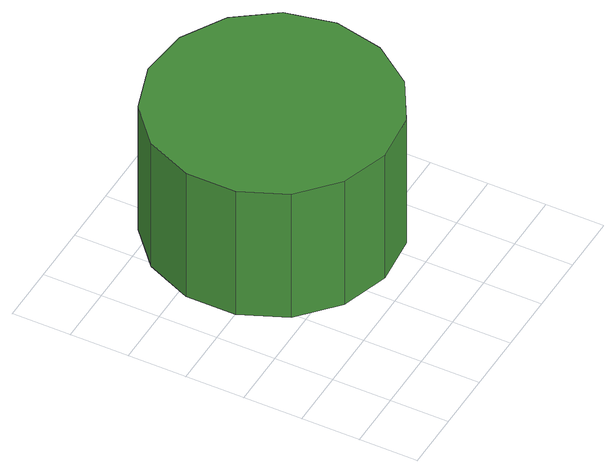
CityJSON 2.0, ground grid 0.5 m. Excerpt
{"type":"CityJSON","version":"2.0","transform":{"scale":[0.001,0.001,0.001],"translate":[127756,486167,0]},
"CityObjects":{
"tree1":{"type":"SolitaryVegetationObject","attributes":{"function":"something"},"geometry":[{"type":"MultiSurface","lod":"1","boundaries":[[[0,1,2,3,4,5,6,7,8,9,10,11,12,13,14]],[[15,16,17,18,19,20,21,22,23,24,25,26,27,28,29]],[[0,29,28,1]],[[1,28,27,2]],[[2,27,26,3]],[[3,26,25,4]],[[4,25,24,5]],[[5,24,23,6]],[[6,23,22,7]],[[7,22,21,8]],[[8,21,20,9]],[[9,20,19,10]],[[10,19,18,11]],[[11,18,17,12]],[[12,17,16,13]],[[13,16,15,14]],[[14,15,29,0]]]}]}
},
"vertices":[
[2336,1717,2229],[2246,2136,2229],[1995,2483,2229],[1623,2697,2229],[1197,2742,2229],[790,2609,2229],[471,2323,2229],[297,1931,2229],[297,1503,2229],[471,1111,2229],[790,825,2229],[1197,692,2229],[1623,737,2229],[1995,951,2229],[2246,1298,2229],[2246,1298,959],[1995,951,959],[1623,737,959],[1197,692,959],[790,825,959],[471,1111,959],[297,1503,959],[297,1931,959],[471,2323,959],[790,2609,959],[1197,2742,959],[1623,2697,959],[1995,2483,959],[2246,2136,959],[2336,1717,959]
]}
